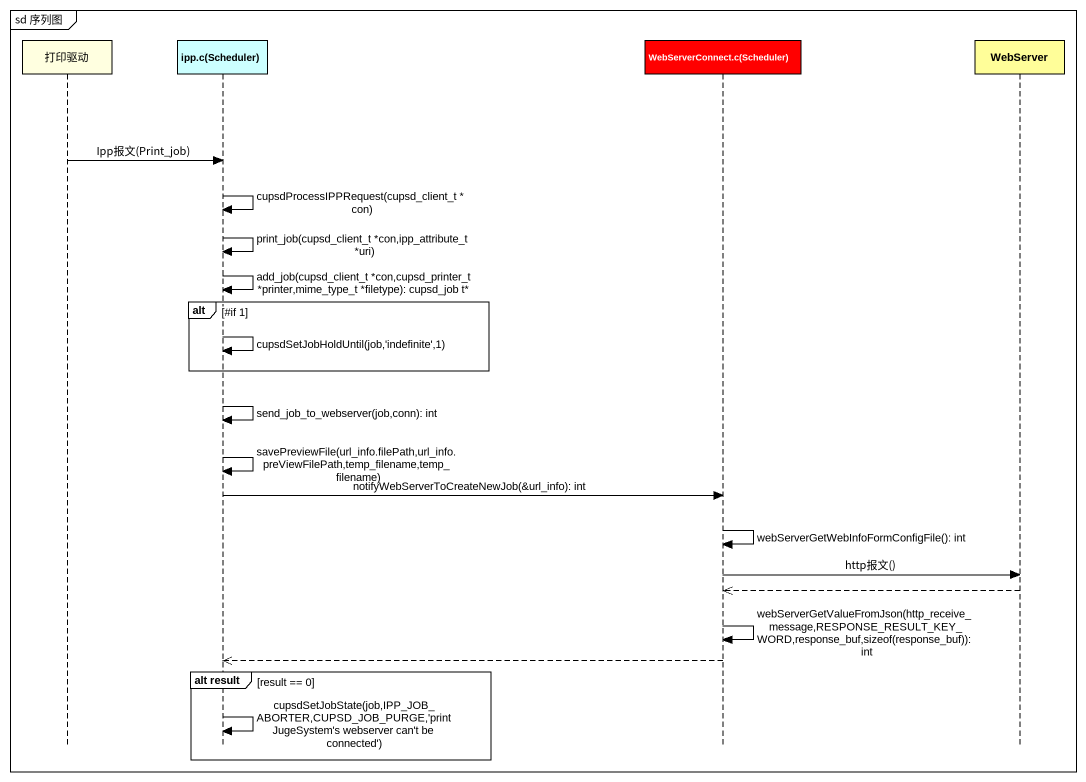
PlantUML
@startuml
mainframe sd 序列图
hide footbox
participant 打印驱动 #FFFFE0
participant "ipp.c(Scheduler)" as ipp_c_Scheduler #CCFFFF
participant "WebServerConnect.c(Scheduler)" as WebServerConnect_c_Scheduler #FF0000
participant WebServer #FFFE99

打印驱动 -> ipp_c_Scheduler : Ipp报文(Print_job)
ipp_c_Scheduler -> ipp_c_Scheduler : cupsdProcessIPPRequest(cupsd_client_t * con)
ipp_c_Scheduler -> ipp_c_Scheduler : print_job(cupsd_client_t *con,ipp_attribute_t *uri)
ipp_c_Scheduler -> ipp_c_Scheduler : add_job(cupsd_client_t *con,cupsd_printer_t *printer,mime_type_t *filetype): cupsd_job t*
alt #if 1
  ipp_c_Scheduler -> ipp_c_Scheduler : cupsdSetJobHoldUntil(job,'indefinite',1)
end
ipp_c_Scheduler -> ipp_c_Scheduler : send_job_to_webserver(job,conn): int
ipp_c_Scheduler -> ipp_c_Scheduler : savePreviewFile(url_info.filePath,url_info.preViewFilePath,temp_filename,temp_filename)
ipp_c_Scheduler -> WebServerConnect_c_Scheduler : notifyWebServerToCreateNewJob(&url_info): int
WebServerConnect_c_Scheduler -> WebServerConnect_c_Scheduler : webServerGetWebInfoFormConfigFile(): int
WebServerConnect_c_Scheduler -> WebServer : http报文()
WebServer -->> WebServerConnect_c_Scheduler
WebServerConnect_c_Scheduler -> WebServerConnect_c_Scheduler : webServerGetValueFromJson(http_receive_message,RESPONSE_RESULT_KEY_WORD,response_buf,sizeof(response_buf)): int
WebServerConnect_c_Scheduler -->> ipp_c_Scheduler
group alt result [result == 0]
  ipp_c_Scheduler -> ipp_c_Scheduler : cupsdSetJobState(job,IPP_JOB_ABORTER,CUPSD_JOB_PURGE,'printJugeSystem's webserver can't be connected')
end
@enduml
